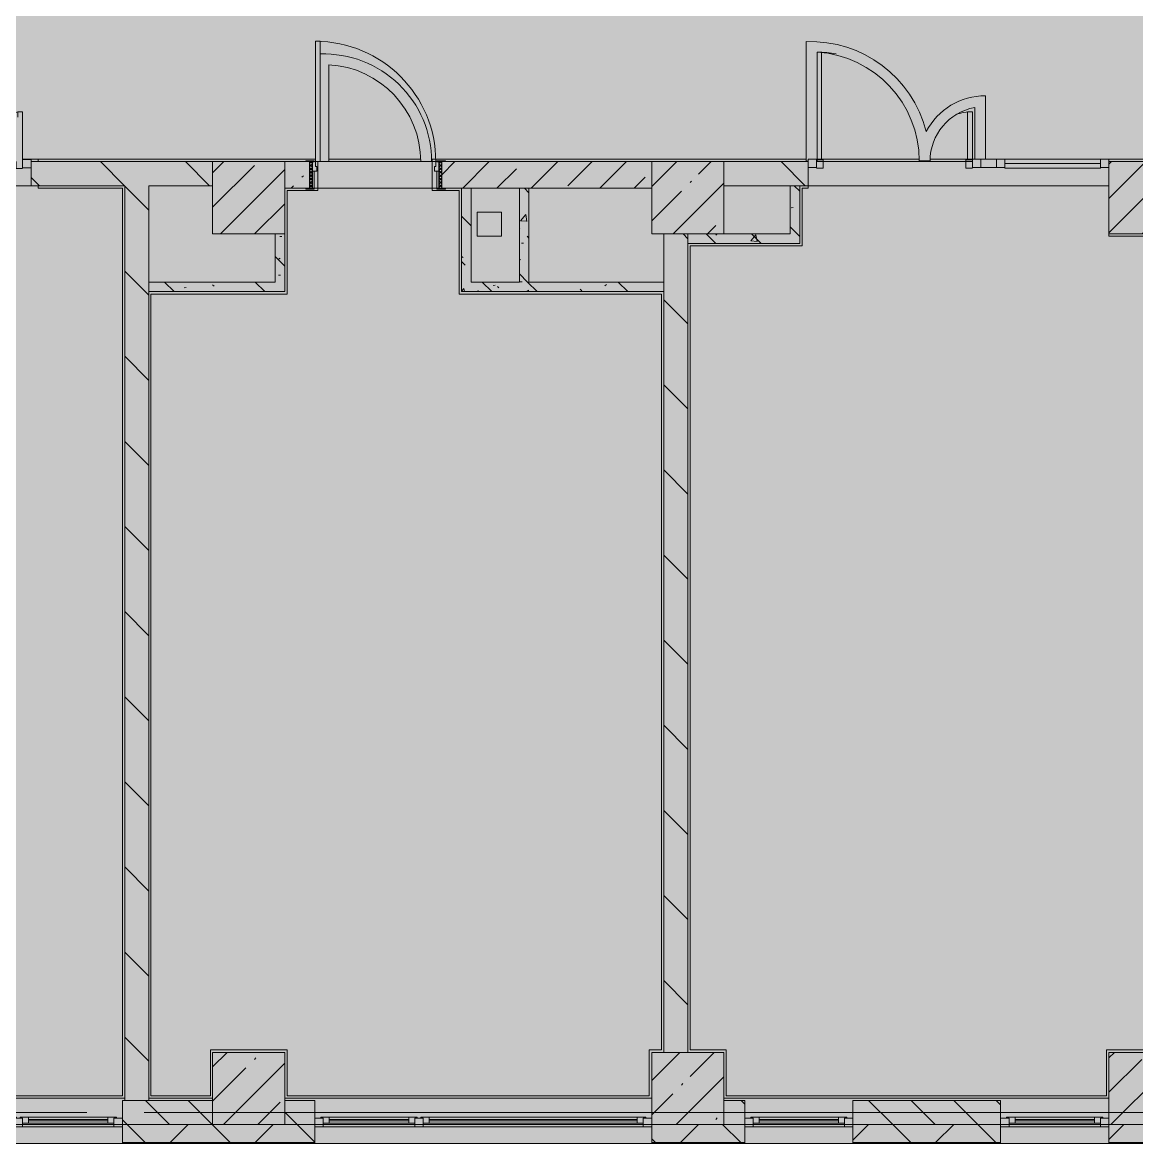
# Model space of a CAD drawing. Header units: millimetres. Extents: x -5524 to 188508, y -8553 to 29000.
# Drawn here: x 85477 to 94738, y -258 to 9057 of the extents above; entities that cross this region are included whole.
import ezdxf

# ---------------------------------------------------------------- set-up
doc = ezdxf.new("R2010")
doc.units = ezdxf.units.MM
doc.linetypes.add('Осевая', pattern=[3175, 635, -476.25, 1587.5, -476.25])
doc.layers.add('A-DETL-GENF-2', color=7, linetype='Continuous', lineweight=9, true_color=0xc0c0c0, transparency=0.4)
for name, color, linetype, lineweight, true_color in [('A-DETL-GENF-3', 7, 'Continuous', 5, 0xb7b7b7), ('A-DOOR-4', 7, 'Continuous', 5, 0xaaaaaa), ('A-DOOR-5', 7, 'Continuous', 5, 0xe2e2e2), ('A-DOOR-6', 7, 'Continuous', 5, 0xb7b7b7), ('A-DOOR-FRAM-4', 7, 'Continuous', 5, 0xe2e2e2), ('A-DOOR-FRAM-5', 7, 'Continuous', 5, 0xaaaaaa), ('A-DOOR-FRAM-6', 7, 'Continuous', 5, 0xb7b7b7), ('A-FLOR-1', 7, 'Continuous', 5, 0xb7b7b7), ('A-GLAZ-3', 7, 'Continuous', 5, 0x737373), ('A-GLAZ-CURT-3', 7, 'Continuous', 5, 0x737373), ('A-GLAZ-CWMG-4', 7, 'Continuous', 5, 0x737373), ('A-WALL-3', 7, 'Continuous', 5, 0x737373), ('A-WALL-4', 7, 'Continuous', 9, 0x737373), ('I-WALL-3', 7, 'Continuous', 5, 0x737373), ('I-WALL-4', 7, 'Continuous', 5, 0x787878), ('S-COLS-1', 7, 'Continuous', 5, 0x737373)]:
    doc.layers.add(name, color=color, linetype=linetype, lineweight=lineweight, true_color=true_color)
for name, color, linetype, lineweight in [('A-GLAZ-CURT-2', 7, 'Continuous', 5), ('A-WALL-2', 7, 'Continuous', 5), ('I-WALL-2', 7, 'Continuous', 5), ('S-COLS-2', 7, 'Continuous', 5), ('Оси', 7, 'Continuous', 9), ('Оси-2', 7, 'Осевая', 9)]:
    doc.layers.add(name, color=color, linetype=linetype, lineweight=lineweight)
pattern_1 = [(135, (61498, 0), (-353.5534, -353.5534), [])]
pattern_2 = [(135, (61498, 0), (-377.171, -377.171), [533.4, -88.9, 17.78, -88.9]), (135, (61498, 376.94), (-377.171, -377.171), []), (50, (61498, 0), (637.6445, -55.787), [66.675, -733.425]), (355, (61498, 0), (-123.35, 668.699), [53.34, -586.74]), (100.451, (61551.14, -4.65), (514.299, 612.908), [56.665, -623.315]), (46.184, (61498, 177.8), (948.776, -147.15), [100.012, -1100.137]), (96.636, (61577.1, 165.5), (830.91, 865.997), [84.998, -934.973]), (351.184, (61498, 177.8), (830.918, 865.988), [80.01, -880.11]), (21, (61586.9, 133.35), (530.651, -357.928), [66.675, -733.425]), (326, (61586.9, 133.35), (216.308, 644.658), [53.34, -586.74]), (71.451, (61631.1, 103.5), (746.96, 286.724), [56.665, -623.315]), (37.5, (61498, 0), (10.8105, 295.9426), [16.764, -562.864, 16.764, -578.866, -588.962]), (37.5, (61498, 0), (10.8105, 295.9426), [-1175.258, 16.764, -572.198]), (7.5, (61498, 0), (233.869, 350.6318), [16.764, -322.834, 16.764, -549.529, -224.472]), (7.5, (61498, 0), (233.869, 350.6318), [-905.891, 16.764, -207.708]), (327.5, (61299.75, 0), (474.5678, -20.0513), [16.764, -205.486, 16.764, -676.656, -920.115]), (327.5, (61299.75, 0), (474.5678, -20.0513), [-915.67, 16.764, -903.351]), (317.5, (61210.85, 0), (518.452, 88.9934), [16.764, -272.161, 16.764, -443.738, -653.415]), (317.5, (61210.85, 0), (518.452, 88.9934), [-749.427, 16.764, -636.651])]

# ---------------------------------------------------------------- blocks, each defined once
blk = doc.blocks.new('BSC_Колонна _Прямоугольная - 600х600-23286269-3_6_1_птичка')
at = {"layer": 'S-COLS-2'}
h = blk.add_hatch(dxfattribs=at)
h.set_pattern_fill('FP_42', color=256, style=0, pattern_type=2)
h.set_pattern_definition([(45, (-29509.74, -7600), (-285.123, 285.123), []), (45, (-29224.6, -7600), (-285.123, 285.123), [504.031, -100.806, 16.764, -84.042])])
h.paths.add_polyline_path([(300, -300), (300, 300), (-300, 300), (-300, -300)])
at = {"layer": 'S-COLS-1'}
for p, q in [((300, 300), (-300, 300)), ((-300, 300), (-300, -300)), ((300, -300), (300, 300)), ((-300, -300), (300, -300))]:
    blk.add_line(p, q, dxfattribs=at)
blk = doc.blocks.new('BSC_Колонна _Прямоугольная - 600х600-V35-3_6_1_птичка')
at = {"layer": 'S-COLS-2'}
h = blk.add_hatch(dxfattribs=at)
h.set_pattern_fill('FP_48', color=256, style=0, pattern_type=2)
h.set_pattern_definition([(45, (-25860, -200), (-285.123, 285.123), []), (45, (-25574.88, -200), (-285.123, 285.123), [504.031, -100.806, 16.764, -84.042])])
h.paths.add_polyline_path([(-300, -300), (300, -300), (300, 300), (-300, 300)])
at = {"layer": 'S-COLS-1'}
for p, q in [((300, 300), (-300, 300)), ((-300, 300), (-300, -300)), ((300, -300), (300, 300)), ((-300, -300), (300, -300))]:
    blk.add_line(p, q, dxfattribs=at)
blk = doc.blocks.new('BSC_Колонна _Прямоугольная - 600х600-V36-3_6_1_птичка')
at = {"layer": 'S-COLS-2'}
h = blk.add_hatch(dxfattribs=at)
h.set_pattern_fill('FP_49', color=256, style=0, pattern_type=2)
h.set_pattern_definition([(45, (-29509.74, -200), (-285.123, 285.123), []), (45, (-29224.6, -200), (-285.123, 285.123), [504.031, -100.806, 16.764, -84.042])])
h.paths.add_polyline_path([(300, -300), (300, 300), (-300, 300), (-300, -300)])
at = {"layer": 'S-COLS-1'}
for p, q in [((300, 300), (-300, 300)), ((-300, 300), (-300, -300)), ((300, -300), (300, 300)), ((-300, -300), (300, -300))]:
    blk.add_line(p, q, dxfattribs=at)
blk = doc.blocks.new('BSC_Колонна _Прямоугольная - 600х600-V47-3_6_1_птичка')
at = {"layer": 'S-COLS-2'}
h = blk.add_hatch(dxfattribs=at)
h.set_pattern_fill('FP_61', color=256, style=0, pattern_type=2)
h.set_pattern_definition([(45, (-25860, -7600), (-285.123, 285.123), []), (45, (-25574.88, -7600), (-285.123, 285.123), [504.031, -100.806, 16.764, -84.042])])
h.paths.add_polyline_path([(-300, -300), (300, -300), (300, 300), (-300, 300), (-300, 151.2)])
at = {"layer": 'S-COLS-1'}
for p, q in [((300, 300), (-300, 300)), ((-300, 300), (-300, -300)), ((300, -300), (300, 300)), ((-300, -300), (300, -300))]:
    blk.add_line(p, q, dxfattribs=at)
blk = doc.blocks.new('BSC_Колонна _Прямоугольная - 600х600-V55-3_6_1_птичка')
at = {"layer": 'S-COLS-2'}
h = blk.add_hatch(dxfattribs=at)
h.set_pattern_fill('FP_75', color=256, style=0, pattern_type=2)
h.set_pattern_definition([(45, (-33310, -7600), (-285.123, 285.123), []), (45, (-33024.88, -7600), (-285.123, 285.123), [504.031, -100.806, 16.764, -84.042])])
h.paths.add_polyline_path([(300, -300), (300, 300), (-300, 300), (-300, -300), (252.1, -300)])
at = {"layer": 'S-COLS-1'}
for p, q in [((300, 300), (-300, 300)), ((-300, 300), (-300, -300)), ((300, -300), (300, 300)), ((-300, -300), (300, -300))]:
    blk.add_line(p, q, dxfattribs=at)
blk = doc.blocks.new('BSC_Колонна _Прямоугольная - 600х600-V56-3_6_1_птичка')
at = {"layer": 'S-COLS-2'}
h = blk.add_hatch(dxfattribs=at)
h.set_pattern_fill('FP_76', color=256, style=0, pattern_type=2)
h.set_pattern_definition([(45, (-33310, -200), (-285.123, 285.123), []), (45, (-33024.88, -200), (-285.123, 285.123), [504.031, -100.806, 16.764, -84.042])])
h.paths.add_polyline_path([(300, -300), (300, 300), (-300, 300), (-300, -300), (252.1, -300)])
at = {"layer": 'S-COLS-1'}
for p, q in [((300, 300), (-300, 300)), ((-300, 300), (-300, -300)), ((300, -300), (300, 300)), ((-300, -300), (300, -300))]:
    blk.add_line(p, q, dxfattribs=at)
blk = doc.blocks.new('120_Окно_СКБ_2Ст - 120_Окно_СКБ_2Ст 2100х2500 _мал створка СЛЕВА_-V51-3_6_1_птичка')
at = {"layer": 'A-GLAZ-3'}
for p, q in [((-1050, -127), (-1050, -57)), ((-1050, -57), (-980, -57)), ((1050, -57), (-1050, -57)), ((-980, -57), (-980, -127)), ((-220, -87), (-980, -87)), ((-980, -87), (-980, -127)), ((-930, -137), (-930, -87)), ((-270, -137), (-270, -87)), ((-220, -127), (-220, -57)), ((-220, -57), (-150, -57)), ((-220, -127), (-220, -87)), ((-150, -57), (-150, -127)), ((980, -87), (-150, -87)), ((-150, -87), (-150, -127)), ((-100, -137), (-100, -87)), ((930, -137), (930, -87)), ((980, -127), (980, -57)), ((980, -57), (1050, -57)), ((980, -127), (980, -87)), ((1050, -57), (1050, -127)), ((-980, -127), (-1050, -127)), ((-1050, -127), (-1000, -127)), ((-980, -127), (-1000, -127)), ((-1000, -127), (-1000, -137)), ((-1000, -137), (-200, -137)), ((-200, -137), (-1000, -137)), ((-930, -107), (-270, -107)), ((-270, -117), (-930, -117)), ((-150, -127), (-220, -127)), ((-200, -127), (-220, -127)), ((-200, -127), (-170, -127)), ((-200, -137), (-200, -127)), ((-150, -127), (-170, -127)), ((-170, -127), (-170, -137)), ((-170, -137), (1000, -137)), ((1000, -137), (-170, -137)), ((-100, -107), (930, -107)), ((930, -117), (-100, -117)), ((1050, -127), (980, -127)), ((1000, -127), (980, -127)), ((1000, -127), (1050, -127)), ((1000, -137), (1000, -127))]:
    blk.add_line(p, q, dxfattribs=at)
blk = doc.blocks.new('120_Окно_СКБ_1Ст - 120_Окно_СКБ_1Ст 900х2500_h_-22445987-3_6_1_птичка')
at = {"layer": 'A-GLAZ-3'}
for p, q in [((-450, -127), (-450, -57)), ((-450, -57), (-380, -57)), ((450, -57), (-450, -57)), ((-380, -57), (-380, -127)), ((380, -87), (-380, -87)), ((-380, -87), (-380, -127)), ((-330, -137), (-330, -87)), ((330, -137), (330, -87)), ((380, -127), (380, -57)), ((380, -57), (450, -57)), ((380, -127), (380, -87)), ((450, -57), (450, -127)), ((-380, -127), (-450, -127)), ((-450, -127), (-400, -127)), ((-380, -127), (-400, -127)), ((-400, -127), (-400, -137)), ((-400, -137), (400, -137)), ((400, -137), (-400, -137)), ((-330, -107), (330, -107)), ((330, -117), (-330, -117)), ((450, -127), (380, -127)), ((400, -127), (380, -127)), ((400, -127), (450, -127)), ((400, -137), (400, -127))]:
    blk.add_line(p, q, dxfattribs=at)
blk = doc.blocks.new('120_Окно_СКБ_2Ст - 120_Окно_СКБ_2Ст 2800х2500_створка_-22445922-3_6_1_птичка')
at = {"layer": 'A-GLAZ-3'}
for p, q in [((-1400, -127), (-1400, -57)), ((-1400, -57), (-1330, -57)), ((1400, -57), (-1400, -57)), ((-1330, -57), (-1330, -127)), ((500, -87), (-1330, -87)), ((-1330, -87), (-1330, -127)), ((-1280, -137), (-1280, -87)), ((450, -137), (450, -87)), ((500, -127), (500, -57)), ((500, -57), (570, -57)), ((500, -127), (500, -87)), ((570, -57), (570, -127)), ((1330, -87), (570, -87)), ((570, -87), (570, -127)), ((620, -137), (620, -87)), ((1280, -137), (1280, -87)), ((1330, -127), (1330, -57)), ((1330, -57), (1400, -57)), ((1330, -127), (1330, -87)), ((1400, -57), (1400, -127)), ((-1330, -127), (-1400, -127)), ((-1400, -127), (-1350, -127)), ((-1330, -127), (-1350, -127)), ((-1350, -127), (-1350, -137)), ((-1350, -137), (520, -137)), ((520, -137), (-1350, -137)), ((-1280, -107), (450, -107)), ((450, -117), (-1280, -117)), ((570, -127), (500, -127)), ((520, -127), (500, -127)), ((520, -127), (550, -127)), ((520, -137), (520, -127)), ((570, -127), (550, -127)), ((550, -127), (550, -137)), ((550, -137), (1350, -137)), ((1350, -137), (550, -137)), ((620, -107), (1280, -107)), ((1280, -117), (620, -117)), ((1400, -127), (1330, -127)), ((1350, -127), (1330, -127)), ((1350, -127), (1400, -127)), ((1350, -137), (1350, -127))]:
    blk.add_line(p, q, dxfattribs=at)
blk = doc.blocks.new('110_Дверь_СКБ_1Ст_Внутренняя1 - Д-4_п__1100x2100h_административные помещения-32218723-3_6_1_птичка')
at = {"layer": 'A-DOOR-4'}
h = blk.add_hatch(dxfattribs=at)
h.set_pattern_fill('FP_38', color=256, style=0, pattern_type=2)
h.set_pattern_definition([(135, (1751.41, 174.685), (-14.14214, -14.14214), []), (225, (1751.41, 174.685), (14.14214, -14.14214), [])])
h.paths.add_polyline_path([(562.5, -110), (562.5, 110), (537.5, 110), (537.5, -110)])
at = {"layer": 'A-DOOR-5'}
h = blk.add_hatch(color=256, dxfattribs=at)
h.paths.add_polyline_path([(537.5, 30), (537.5, 110), (512.5, 110), (512.5, 70), (502.5, 70), (502.5, 30)])
h.paths.add_polyline_path([(-477.5, 30), (-477.5, 70), (-487.5, 70), (-487.5, 110), (-512.5, 110), (-512.5, 30)])
at = {"layer": 'A-DOOR-FRAM-4'}
for points in [[(-447.5, 110), (-447.5, 1110), (-487.5, 1110), (-487.5, 110)], [(-497.5, 110), (-497.5, 118), (-567.5, 118), (-567.5, 110)], [(592.5, 110), (592.5, 118), (522.5, 118), (522.5, 110)], [(-497.5, -110), (-497.5, 30), (-512.5, 30), (-512.5, -110)], [(537.5, -110), (537.5, 30), (522.5, 30), (522.5, -110)], [(-497.5, -118), (-497.5, -110), (-567.5, -110), (-567.5, -118)], [(592.5, -118), (592.5, -110), (522.5, -110), (522.5, -118)]]:
    blk.add_hatch(color=256, dxfattribs=at).paths.add_polyline_path(points)
at = {"layer": 'A-DOOR-FRAM-5'}
h = blk.add_hatch(dxfattribs=at)
h.set_pattern_fill('FP_39', color=256, style=0, pattern_type=2)
h.set_pattern_definition([(45, (-371.384, 174.685), (-14.1421, 14.1421), []), (135, (-371.384, 174.685), (-14.1421, -14.1421), [])])
h.paths.add_polyline_path([(-512.5, -110), (-512.5, 110), (-537.5, 110), (-537.5, -110)])
at = {"layer": 'A-DOOR-6'}
for p, q in [((-487.5, 1110), (-487.5, 110)), ((-447.5, 1110), (-487.5, 1110)), ((-447.5, 110), (-447.5, 1110)), ((-487.5, 110), (-447.5, 110))]:
    blk.add_line(p, q, dxfattribs=at)
blk.add_arc((-487.5, 110), 1000, 360, 90, dxfattribs=at)
at = {"layer": 'A-DOOR-FRAM-6'}
for p, q in [((-497.5, 118), (-567.5, 118)), ((-567.5, 118), (-567.5, 110)), ((-567.5, 110), (-497.5, 110)), ((-512.5, 110), (-537.5, 110)), ((-537.5, 110), (-537.5, -110)), ((-487.5, 110), (-512.5, 110)), ((-512.5, 110), (-512.5, 30)), ((-512.5, -110), (-512.5, 110)), ((-497.5, 110), (-512.5, 110)), ((-512.5, 110), (-512.5, 109)), ((-512.5, 109), (-497.5, 109)), ((-497.5, 110), (-497.5, 118)), ((-497.5, 109), (-497.5, 110)), ((-487.5, 70), (-487.5, 110)), ((512.5, 110), (512.5, 70)), ((537.5, 110), (512.5, 110)), ((592.5, 118), (522.5, 118)), ((522.5, 118), (522.5, 110)), ((537.5, 110), (522.5, 110)), ((522.5, 110), (522.5, 109)), ((522.5, 110), (592.5, 110)), ((522.5, 109), (537.5, 109)), ((537.5, 30), (537.5, 110)), ((562.5, 110), (537.5, 110)), ((537.5, 110), (537.5, -110)), ((537.5, 109), (537.5, 110)), ((562.5, -110), (562.5, 110)), ((592.5, 110), (592.5, 118)), ((-512.5, 30), (-477.5, 30)), ((-497.5, 30), (-512.5, 30)), ((-512.5, 30), (-512.5, -110)), ((-497.5, -110), (-497.5, 30)), ((-477.5, 70), (-487.5, 70)), ((-477.5, 30), (-477.5, 70)), ((512.5, 70), (502.5, 70)), ((502.5, 70), (502.5, 30)), ((502.5, 30), (537.5, 30)), ((537.5, 30), (522.5, 30)), ((522.5, 30), (522.5, -110)), ((537.5, -110), (537.5, 30)), ((-497.5, -110), (-567.5, -110)), ((-567.5, -110), (-567.5, -118)), ((-567.5, -118), (-497.5, -118)), ((-537.5, -110), (-512.5, -110)), ((-512.5, -110), (-497.5, -110)), ((-497.5, -118), (-497.5, -110)), ((522.5, -110), (537.5, -110)), ((592.5, -110), (522.5, -110)), ((522.5, -110), (522.5, -118)), ((522.5, -118), (592.5, -118)), ((537.5, -110), (562.5, -110)), ((592.5, -118), (592.5, -110))]:
    blk.add_line(p, q, dxfattribs=at)
blk = doc.blocks.new('Прямоугольный импост - 50 x 70 мм-31700031-3_6_1_птичка')
at = {"layer": 'A-GLAZ-CWMG-4'}
for p, q in [((-70, 35), (0, 35)), ((-70, -35), (-70, 35)), ((0, -35), (-70, -35)), ((0, -15), (0, -35))]:
    blk.add_line(p, q, dxfattribs=at)
blk = doc.blocks.new('Дверь_Витражная_остекление_ - ДВН_ДАО_Главный вход_1200 в свету-31742133-3_6_1_птичка')
at = {"layer": 'A-DOOR-5'}
for points in [[(-607.5, 30), (-607.5, 920.4), (-643.1, 924.8), (-643.1, 30), (-620.9, 30)], [(647.5, 30), (647.5, 430), (607.5, 430), (607.5, 30)]]:
    blk.add_hatch(color=256, dxfattribs=at).paths.add_polyline_path(points)
at = {"layer": 'A-DETL-GENF-3'}
for p, q in [((-607.5, 30), (-607.5, 920.4)), ((647.5, 430), (607.5, 430)), ((607.5, 430), (607.5, 30)), ((647.5, 35), (647.5, 430)), ((-643.1, 30), (-607.5, 30)), ((-592.5, 30), (-643.1, 30)), ((-592.5, -40), (-592.5, 30)), ((592.5, -40), (592.5, 30)), ((592.5, 30), (647.5, 30)), ((607.5, 30), (647.5, 30)), ((-647.5, -40), (-592.5, -40)), ((647.5, -40), (592.5, -40))]:
    blk.add_line(p, q, dxfattribs=at)
at = {"layer": 'A-DOOR-6'}
blk.add_line((647.5, 430), (647.5, 35), dxfattribs=at)
for centre, radius, start, end in [((-647.5, 30), 895, 79.50873, 89.71968), ((647.5, 30), 400, 90, 110.03842)]:
    blk.add_arc(centre, radius, start, end, dxfattribs=at)
blk = doc.blocks.new('Системная панель - Стемалит - 40мм-32257327-3_6_1_птичка')
at = {"layer": 'A-GLAZ-CURT-3'}
for p, q in [((65, 35), (-65, 35)), ((-65, 35), (-65, -35)), ((65, -35), (65, 35)), ((-65, -35), (65, -35))]:
    blk.add_line(p, q, dxfattribs=at)
blk = doc.blocks.new('Прямоугольный импост - 50 x 70 мм-31687886-3_6_1_птичка')
at = {"layer": 'A-GLAZ-CWMG-4'}
for p, q in [((-35, 35), (35, 35)), ((-35, -35), (-35, 35)), ((35, 35), (35, -35)), ((35, -35), (-35, -35))]:
    blk.add_line(p, q, dxfattribs=at)
blk = doc.blocks.new('Прямоугольный импост - 50 x 70 мм-31701779-3_6_1_птичка')
at = {"layer": 'A-GLAZ-CWMG-4'}
for p, q in [((0, 35), (-70, 35)), ((-70, 35), (-70, -35)), ((0, -35), (0, 35)), ((-70, -35), (0, -35))]:
    blk.add_line(p, q, dxfattribs=at)
blk = doc.blocks.new('Системная панель - Стекло - 40мм-32257331-3_6_1_птичка')
at = {"layer": 'A-GLAZ-CURT-2'}
h = blk.add_hatch(dxfattribs=at)
h.set_pattern_fill('FP_148', color=256, style=0, pattern_type=2)
h.set_pattern_definition([(45, (-33042.5, -7385), (-1414.21, 1414.21), [1000, -3000]), (45, (-34042.5, -7885), (-1414.21, 1414.21), [3000, -1000]), (45, (-32042.5, -8385), (-1414.21, 1414.21), [1000, -3000])])
h.paths.add_polyline_path([(397.5, -40), (397.5, 0), (-397.5, 0), (-397.5, -40), (87.4, -40)])
at = {"layer": 'A-GLAZ-CURT-3'}
for p, q in [((397.5, 0), (-397.5, 0)), ((-397.5, 0), (-397.5, -40)), ((397.5, -40), (397.5, 0)), ((-397.5, -40), (397.5, -40))]:
    blk.add_line(p, q, dxfattribs=at)
blk = doc.blocks.new('Прямоугольный импост - 50 x 70 мм-31702100-3_6_1_птичка')
at = {"layer": 'A-GLAZ-CWMG-4'}
for p, q in [((-35, 35), (35, 35)), ((-35, -35), (-35, 35)), ((35, 35), (35, -35)), ((35, -35), (-35, -35))]:
    blk.add_line(p, q, dxfattribs=at)
blk = doc.blocks.new('Прямоугольный импост - 50 x 70 мм-31720914-3_6_1_птичка')
at = {"layer": 'A-GLAZ-CWMG-4'}
blk.add_line((32940, 7920), (32145, 7920), dxfattribs=at)
blk = doc.blocks.new('Прямоугольный импост - 50 x 70 мм-31927764-3_6_1_птичка')
at = {"layer": 'A-GLAZ-CWMG-4'}
for p, q in [((-70, 35), (0, 35)), ((-70, -35), (-70, 35)), ((0, 35), (0, -35)), ((0, -35), (-70, -35))]:
    blk.add_line(p, q, dxfattribs=at)
blk = doc.blocks.new('Дверь_Витражная_остекление_ - ДВН_ДАО_Главный вход_1200 в свету Д-22 _п_-V177-3_6_1_птичка')
at = {"layer": 'A-DOOR-5'}
for points in [[(-636.1, 30), (-610, 30), (-610, 930), (-636.1, 930)], [(648, 30), (650, 35), (648, 430), (610, 430), (610, 385.6), (648, 387.9), (648, 35)]]:
    blk.add_hatch(color=256, dxfattribs=at).paths.add_polyline_path(points)
at = {"layer": 'A-DETL-GENF-3'}
for p, q in [((-610, 930), (-636.1, 930)), ((-610, 30), (-610, 930)), ((650, 430), (610, 430)), ((610, 430), (610, 385.6)), ((650, 35), (650, 430)), ((-636.1, 30), (-610, 30)), ((-595, 30), (-636.1, 30)), ((-595, -40), (-595, 30)), ((595, -40), (595, 16)), ((-650, -40), (-595, -40)), ((650, -40), (595, -40))]:
    blk.add_line(p, q, dxfattribs=at)
at = {"layer": 'A-DOOR-6'}
blk.add_line((650, 430), (650, 35), dxfattribs=at)
for centre, radius, start, end in [((-650, 30), 900, 360, 89.10074), ((650, 30), 400, 90, 144.01445), ((650, 30), 400, 167.50425, 180)]:
    blk.add_arc(centre, radius, start, end, dxfattribs=at)

msp = doc.modelspace()

# ---------------------------------------------------------------- hatches: boundary and pattern name
at = {"layer": 'A-DETL-GENF-2'}
msp.add_hatch(color=256, dxfattribs=at).paths.add_polyline_path([(97856.6, -258), (99808, -258), (99808, 15358), (61230, 15358), (61230, -258), (96924.4, -258)])
at = {"layer": 'A-WALL-2'}
h = msp.add_hatch(dxfattribs=at)
h.set_pattern_fill('FP_66', color=256, style=0, pattern_type=2)
h.set_pattern_definition([(135, (61498, 0), (-176.7767, -176.7767), [])])
h.paths.add_polyline_path([(95108, -100), (95368, -100), (95368, 100), (95108, 100), (95108, 39.5)])
h.paths.add_polyline_path([(99488, -100), (99488, 100), (98921, 100), (98921, -100)])
h.paths.add_polyline_path([(97468, -100), (98021, -100), (98021, 100), (97468, 100)])
h.paths.add_polyline_path([(87658, -100), (87907.7, -100), (87907.7, 100), (87658, 100), (87658, -63.8)])
h.paths.add_polyline_path([(83408, -100), (83408, 100), (83108, 100), (83108, -100)])
h.paths.add_polyline_path([(86670.4, -100), (87058, -100), (87058, 100), (86308, 100), (86308, -100)])
h.paths.add_polyline_path([(84008, -100), (84208, -100), (84208, 100), (84008, 100), (84008, 63.6)])
h.paths.add_polyline_path([(91307.7, -100), (91480.8, -100), (91480.8, 100), (91307.7, 100), (91307.7, 55.2)])
h.paths.add_polyline_path([(82208, -100), (82208, 100), (80858, 100), (80858, -100), (81077.3, -100)])
h.paths.add_polyline_path([(93195.7, -100), (93608, -100), (93608, 100), (92380.8, 100), (92380.8, -100)])
h.paths.add_polyline_path([(78280.8, -100), (78758, -100), (78758, 100), (78008, 100), (78008, -100)])
h.paths.add_polyline_path([(68958.9, -100), (69158, -100), (69158, 100), (68328, 100), (68328, -100)])
h.paths.add_polyline_path([(72608, -100), (72608, 100), (71857.7, 100), (71857.7, -100)])
h.paths.add_polyline_path([(73508, -100), (73658, -100), (73658, 100), (73508, 100)])
h.paths.add_polyline_path([(77108, -100), (77108, 100), (76358, 100), (76358, -100)])
h = msp.add_hatch(dxfattribs=at)
h.set_pattern_fill('FP_68', color=256, style=0, pattern_type=2)
h.set_pattern_definition([(45, (61498, 0), (-353.5534, 353.5534), []), (135, (61498, 0), (-353.5534, -353.5534), [])])
h.paths.add_polyline_path([(95368, -250), (95368, -100), (94508, -100), (94508, -250), (95108, -250)])
h.paths.add_polyline_path([(97468, -250), (98021, -250), (98021, -100), (97468, -100)])
h.paths.add_polyline_path([(99808, -250), (99808, -100), (98921, -100), (98921, -250), (99721, -250)])
h.paths.add_polyline_path([(87907.7, -250), (87907.7, -100), (86308, -100), (86308, -250), (87658, -250)])
h.paths.add_polyline_path([(91307.7, -250), (91480.8, -250), (91480.8, -100), (90707.7, -100), (90707.7, -250)])
h.paths.add_polyline_path([(82208, -250), (82208, -100), (80858, -100), (80858, -250), (81077.3, -250)])
h.paths.add_polyline_path([(83873.9, -250), (84208, -250), (84208, -100), (83108, -100), (83108, -250)])
h.paths.add_polyline_path([(92380.8, -250), (93608, -250), (93608, -100), (92380.8, -100)])
h.paths.add_polyline_path([(78008, -250), (78758, -250), (78758, -100), (78008, -100)])
h.paths.add_polyline_path([(76358, -250), (77108, -250), (77108, -100), (76358, -100)])
h.paths.add_polyline_path([(74258, -250), (74258, -100), (73508, -100), (73508, -250), (73619.9, -250)])
h.paths.add_polyline_path([(69757.7, -250), (69757.7, -100), (68328, -100), (68328, -250), (68958.9, -250)])
h.paths.add_polyline_path([(72608, -250), (72608, -100), (71857.7, -100), (71857.7, -250)])
h.paths.add_polyline_path([(62433.7, -250), (65228, -250), (65228, -100), (61238, -100), (61238, -250)])
at = {"layer": 'I-WALL-2'}
h = msp.add_hatch(dxfattribs=at)
h.set_pattern_fill('FP_67', color=256, style=0, pattern_type=2)
h.set_pattern_definition(pattern_1)
h.paths.add_polyline_path([(86528.7, 7700), (87058, 7700), (87058, 7900), (85549, 7900), (85549, 7700), (86328.7, 7700)])
h.paths.add_polyline_path([(84018, 7700), (84109, 7700), (84109, 7900), (84018, 7900), (84018, 7751.2)])
h = msp.add_hatch(dxfattribs=at)
h.set_pattern_fill('FP_64', color=256, style=0, pattern_type=2)
h.set_pattern_definition([(45, (61498, 0), (-285.123, 285.123), []), (45, (61783.12, 0), (-285.123, 285.123), [504.031, -100.806, 16.764, -84.042])])
h.paths.add_polyline_path([(88993, 7680), (90707.7, 7680), (90707.7, 7900), (88963, 7900), (88963, 7680)])
h.paths.add_polyline_path([(87833, 7680), (87863, 7680), (87863, 7900), (87658, 7900), (87658, 7680)])
h = msp.add_hatch(dxfattribs=at)
h.set_pattern_fill('FP_67', color=256, style=0, pattern_type=2)
h.set_pattern_definition(pattern_1)
h.paths.add_polyline_path([(91307.7, 7700), (92008, 7700), (92008, 7900), (91307.7, 7900), (91307.7, 7751.2)])
h.paths.add_polyline_path([(95992.3, 7700), (99488, 7700), (99488, 7900), (97508, 7900), (97508, 7830), (96308, 7830), (96308, 7900), (95108, 7900), (95108, 7700)])
h = msp.add_hatch(dxfattribs=at)
h.set_pattern_fill('FP_67', color=256, style=0, pattern_type=2)
h.set_pattern_definition(pattern_1)
h.paths.add_polyline_path([(86528.7, 100), (86528.7, 7700), (86328.7, 7700), (86328.7, 100)])
h = msp.add_hatch(dxfattribs=at)
h.set_pattern_fill('FP_67', color=256, style=0, pattern_type=2)
h.set_pattern_definition(pattern_1)
h.paths.add_polyline_path([(91005.6, 500), (91008.7, 500), (91008.7, 7300), (90808.7, 7300), (90808.7, 500)])
at = {"layer": 'I-WALL-4'}
h = msp.add_hatch(dxfattribs=at)
h.set_pattern_fill('FP_72', color=256, style=0, pattern_type=2)
h.set_pattern_definition(pattern_2)
h.paths.add_polyline_path([(89207.7, 6820), (89207.7, 7680), (89127.7, 7680), (89127.7, 6820)])
h = msp.add_hatch(dxfattribs=at)
h.set_pattern_fill('FP_72', color=256, style=0, pattern_type=2)
h.set_pattern_definition(pattern_2)
h.paths.add_polyline_path([(89687.7, 6900), (89687.7, 7680), (89607.7, 7680), (89607.7, 6900)])
h = msp.add_hatch(dxfattribs=at)
h.set_pattern_fill('FP_72', color=256, style=0, pattern_type=2)
h.set_pattern_definition(pattern_2)
h.paths.add_polyline_path([(91937.7, 7300), (91937.7, 7700), (91857.7, 7700), (91857.7, 7300)])
h = msp.add_hatch(dxfattribs=at)
h.set_pattern_fill('FP_72', color=256, style=0, pattern_type=2)
h.set_pattern_definition(pattern_2)
h.paths.add_polyline_path([(87658, 6820), (87658, 7300), (87578, 7300), (87578, 6820)])
h = msp.add_hatch(dxfattribs=at)
h.set_pattern_fill('FP_72', color=256, style=0, pattern_type=2)
h.set_pattern_definition(pattern_2)
h.paths.add_polyline_path([(91307.7, 7220), (91937.7, 7220), (91937.7, 7300), (91008.7, 7300), (91008.7, 7220)])
h = msp.add_hatch(dxfattribs=at)
h.set_pattern_fill('FP_72', color=256, style=0, pattern_type=2)
h.set_pattern_definition(pattern_2)
h.paths.add_polyline_path([(87578, 6820), (87578, 6900), (86528.7, 6900), (86528.7, 6820), (86670.4, 6820)])
h = msp.add_hatch(dxfattribs=at)
h.set_pattern_fill('FP_72', color=256, style=0, pattern_type=2)
h.set_pattern_definition(pattern_2)
h.paths.add_polyline_path([(90808.7, 6820), (90808.7, 6900), (89207.7, 6900), (89207.7, 6820), (90399.2, 6820)])

# ---------------------------------------------------------------- linework, layer by layer
at = {"layer": 'A-FLOR-1'}
for p, q in [((91992.4, 8897.4), (91992.4, 7903)), ((92082.4, 7903), (92082.4, 8809.8)), ((88023, 7900), (88023, 8704)), ((93482.5, 7920), (93482.5, 8446.9)), ((93392.5, 8349.4), (93392.5, 7920)), ((87913, 7920), (85477, 7920)), ((85608, 7900), (85608, 7920)), ((88023, 7920), (88786.8, 7920)), ((91992.4, 7920), (88876.8, 7920)), ((88883, 7660), (88883, 7920)), ((92082.4, 7920), (92930.2, 7920)), ((93022.2, 7920), (93373, 7920)), ((94508, 7920), (100007.5, 7920)), ((87933, 7900), (87933, 7660)), ((87953, 7900), (88023, 7900)), ((88788, 7900), (88878, 7900)), ((91992.4, 7903), (92008, 7903)), ((92931, 7906.5), (93021, 7906.5)), ((85608, 7680), (85608, 7700)), ((86308.7, 7680), (85608, 7680)), ((86308.7, 140), (86308.7, 7680)), ((87933, 7660), (87679, 7660)), ((87679, 7660), (87679, 6800)), ((89107.7, 7660), (88883, 7660)), ((89107.7, 6800), (89107.7, 7660)), ((92008, 7680), (91957.7, 7680)), ((91957.7, 7680), (91957.7, 7200)), ((92008, 7700), (92008, 7680)), ((89258, 7480), (89458, 7480)), ((89258, 7280), (89258, 7480)), ((89458, 7480), (89458, 7280)), ((89458, 7280), (89258, 7280)), ((94508, 7280), (94508, 7300)), ((95128, 7280), (94508, 7280)), ((91957.7, 7200), (91028.7, 7200)), ((91028.7, 7200), (91028.7, 520)), ((87679, 6800), (86544, 6800)), ((86544, 6800), (86544, 140)), ((90788.7, 6800), (89107.7, 6800)), ((90788.7, 520), (90788.7, 6800)), ((87039, 140), (87039, 520)), ((87039, 520), (87678, 520)), ((87678, 520), (87678, 140)), ((90687.7, 140), (90687.7, 520)), ((90687.7, 520), (90788.7, 520)), ((91028.7, 520), (91327.7, 520)), ((91327.7, 520), (91327.7, 140)), ((94488, 140), (94488, 520)), ((94488, 520), (95128, 520)), ((84028, 140), (86308.7, 140)), ((86544, 140), (87039, 140)), ((87678, 140), (90687.7, 140)), ((91327.7, 140), (94488, 140))]:
    msp.add_line(p, q, dxfattribs=at)
for centre, radius, start, end in [((92026, 7903), 995, 14.33829, 91.93805), ((87983, 7900), 895, 0, 91.92148), ((92026, 7906.5), 905, 360, 86.42904), ((87983, 7900), 805, 360, 87.15183), ((93475, 7903), 544, 89.21005, 153.06648), ((93475, 7903), 454, 100.46985, 179.55829)]:
    msp.add_arc(centre, radius, start, end, dxfattribs=at)
at = {"layer": 'A-WALL-3'}
for p, q in [((86328.7, 100), (86308, 100)), ((86308, 100), (86308, -258)), ((87058, 100), (86528.7, 100)), ((87907.7, 100), (87658, 100)), ((87907.7, -258), (87907.7, 100)), ((91480.8, 100), (91307.7, 100)), ((91480.8, -258), (91480.8, 100)), ((93608, 100), (92380.8, 100)), ((92380.8, 100), (92380.8, -258)), ((93608, -258), (93608, 100)), ((84208, -100), (86308, -100)), ((87907.7, -100), (90707.7, -100)), ((90707.7, -100), (90707.7, -258)), ((91480.8, -100), (92380.8, -100)), ((93608, -100), (94508, -100)), ((94508, -100), (94508, -258)), ((61230, -258), (91480.8, -258)), ((98021, -258), (91480.8, -258))]:
    msp.add_line(p, q, dxfattribs=at)
at = {"layer": 'A-WALL-4'}
for p, q in [((89207.7, 7680), (89127.7, 7680)), ((89687.7, 7680), (89607.7, 7680)), ((91937.7, 7700), (91857.7, 7700)), ((91008.7, 7300), (91008.7, 7220)), ((86528.7, 6900), (86528.7, 6820)), ((90808.7, 6820), (90808.7, 6900)), ((86328.7, 100), (86528.7, 100)), ((86308, -100), (87058, -100)), ((87658, -100), (87907.7, -100)), ((91307.7, -100), (91480.8, -100)), ((92380.8, -100), (93608, -100)), ((86308, -250), (87907.7, -250)), ((86308, -253), (87907.7, -253)), ((90707.7, -250), (91480.8, -250)), ((90707.7, -253), (91480.8, -253)), ((92380.8, -250), (93608, -250)), ((92380.8, -253), (93608, -253)), ((94508, -250), (95368, -250)), ((94508, -253), (95368, -253))]:
    msp.add_line(p, q, dxfattribs=at)
at = {"layer": 'I-WALL-3'}
for p, q in [((87058, 7900), (85549, 7900)), ((85549, 7900), (85549, 7700)), ((87833, 7900), (87658, 7900)), ((88023, 7900), (88788, 7900)), ((88878, 7900), (88913, 7900)), ((90707.7, 7900), (88993, 7900)), ((92008, 7900), (91307.7, 7900)), ((92008, 7700), (92008, 7900)), ((92078, 7900), (93373, 7900)), ((86328.7, 7700), (84018, 7700)), ((86328.7, 7700), (86328.7, 100)), ((86528.7, 6900), (86528.7, 7700)), ((86528.7, 7700), (87058, 7700)), ((87658, 7680), (87833, 7680)), ((88923, 7680), (87903, 7680)), ((88993, 7680), (89127.7, 7680)), ((89127.7, 7680), (89127.7, 6820)), ((89207.7, 7680), (89607.7, 7680)), ((89207.7, 6900), (89207.7, 7680)), ((89607.7, 7680), (89607.7, 6900)), ((89687.7, 7680), (90707.7, 7680)), ((89687.7, 6900), (89687.7, 7680)), ((91307.7, 7700), (91857.7, 7700)), ((91857.7, 7700), (91857.7, 7300)), ((91937.7, 7220), (91937.7, 7700)), ((94508, 7700), (91937.7, 7700)), ((87578, 7300), (87578, 6900)), ((87658, 6820), (87658, 7300)), ((90808.7, 7300), (90808.7, 6900)), ((91857.7, 7300), (91307.7, 7300)), ((91008.7, 500), (91008.7, 7220)), ((91008.7, 7220), (91937.7, 7220)), ((87578, 6900), (86528.7, 6900)), ((89607.7, 6900), (89207.7, 6900)), ((90808.7, 6900), (89687.7, 6900)), ((86528.7, 100), (86528.7, 6820)), ((86528.7, 6820), (87658, 6820)), ((89127.7, 6820), (90808.7, 6820)), ((90808.7, 6820), (90808.7, 500)), ((84008, 120), (86329.3, 120)), ((86528.7, 120), (87058, 120)), ((87658, 120), (90707.7, 120)), ((91307.7, 120), (94508, 120))]:
    msp.add_line(p, q, dxfattribs=at)
at = {"layer": 'Оси'}
msp.add_line((87758, 0), (100258, 0), dxfattribs=at)
at = {"layer": 'Оси-2'}
msp.add_line((69502.5, 0), (87758, 0), dxfattribs=at)

# ---------------------------------------------------------------- block references
at = {"layer": 'A-DOOR-6'}
for name, p in [('110_Дверь_СКБ_1Ст_Внутренняя1 - Д-4_п__1100x2100h_административные помещения-32218723-3_6_1_птичка', (88400.5, 7790)), ('Дверь_Витражная_остекление_ - ДВН_ДАО_Главный вход_1200 в свету Д-22 _п_-V177-3_6_1_птичка', (84829, 7884)), ('Дверь_Витражная_остекление_ - ДВН_ДАО_Главный вход_1200 в свету-31742133-3_6_1_птичка', (92725.5, 7885))]:
    msp.add_blockref(name, p, dxfattribs=at)
at = {"layer": 'A-GLAZ-3', "rotation": 180}
for name, p in [('120_Окно_СКБ_2Ст - 120_Окно_СКБ_2Ст 2100х2500 _мал створка СЛЕВА_-V51-3_6_1_птичка', (85258, -175)), ('120_Окно_СКБ_2Ст - 120_Окно_СКБ_2Ст 2800х2500_створка_-22445922-3_6_1_птичка', (89307.7, -175)), ('120_Окно_СКБ_1Ст - 120_Окно_СКБ_1Ст 900х2500_h_-22445987-3_6_1_птичка', (91930.8, -175)), ('120_Окно_СКБ_1Ст - 120_Окно_СКБ_1Ст 900х2500_h_-22445987-3_6_1_птичка', (94058, -175))]:
    msp.add_blockref(name, p, dxfattribs=at)
at = {"layer": 'A-GLAZ-CURT-3'}
for name, p in [('Системная панель - Стемалит - 40мм-32257327-3_6_1_птичка', (93508, 7885)), ('Системная панель - Стекло - 40мм-32257331-3_6_1_птичка', (94040.5, 7885))]:
    msp.add_blockref(name, p, dxfattribs=at)
at = {"layer": 'A-GLAZ-CWMG-4', "extrusion": (0, 0, -1), "rotation": 180}
for name, p in [('Прямоугольный импост - 50 x 70 мм-31927764-3_6_1_птичка', (-85549, 7884)), ('Прямоугольный импост - 50 x 70 мм-31687886-3_6_1_птичка', (-93408, 7885)), ('Прямоугольный импост - 50 x 70 мм-31702100-3_6_1_птичка', (-93608, 7885)), ('Прямоугольный импост - 50 x 70 мм-31700031-3_6_1_птичка', (-94508, 7885))]:
    msp.add_blockref(name, p, dxfattribs=at)
at = {"layer": 'A-GLAZ-CWMG-4', "rotation": 180}
msp.add_blockref('Прямоугольный импост - 50 x 70 мм-31701779-3_6_1_птичка', (92008, 7885), dxfattribs=at)
at = {"layer": 'A-GLAZ-CWMG-4'}
msp.add_blockref('Прямоугольный импост - 50 x 70 мм-31720914-3_6_1_птичка', (61498, 0), dxfattribs=at)
at = {"layer": 'S-COLS-1'}
for name, p in [('BSC_Колонна _Прямоугольная - 600х600-V47-3_6_1_птичка', (87358, 7600)), ('BSC_Колонна _Прямоугольная - 600х600-23286269-3_6_1_птичка', (91007.7, 7600)), ('BSC_Колонна _Прямоугольная - 600х600-V55-3_6_1_птичка', (94808, 7600)), ('BSC_Колонна _Прямоугольная - 600х600-V35-3_6_1_птичка', (87358, 200)), ('BSC_Колонна _Прямоугольная - 600х600-V36-3_6_1_птичка', (91007.7, 200)), ('BSC_Колонна _Прямоугольная - 600х600-V56-3_6_1_птичка', (94808, 200))]:
    msp.add_blockref(name, p, dxfattribs=at)

doc.saveas('drawing.dxf')
